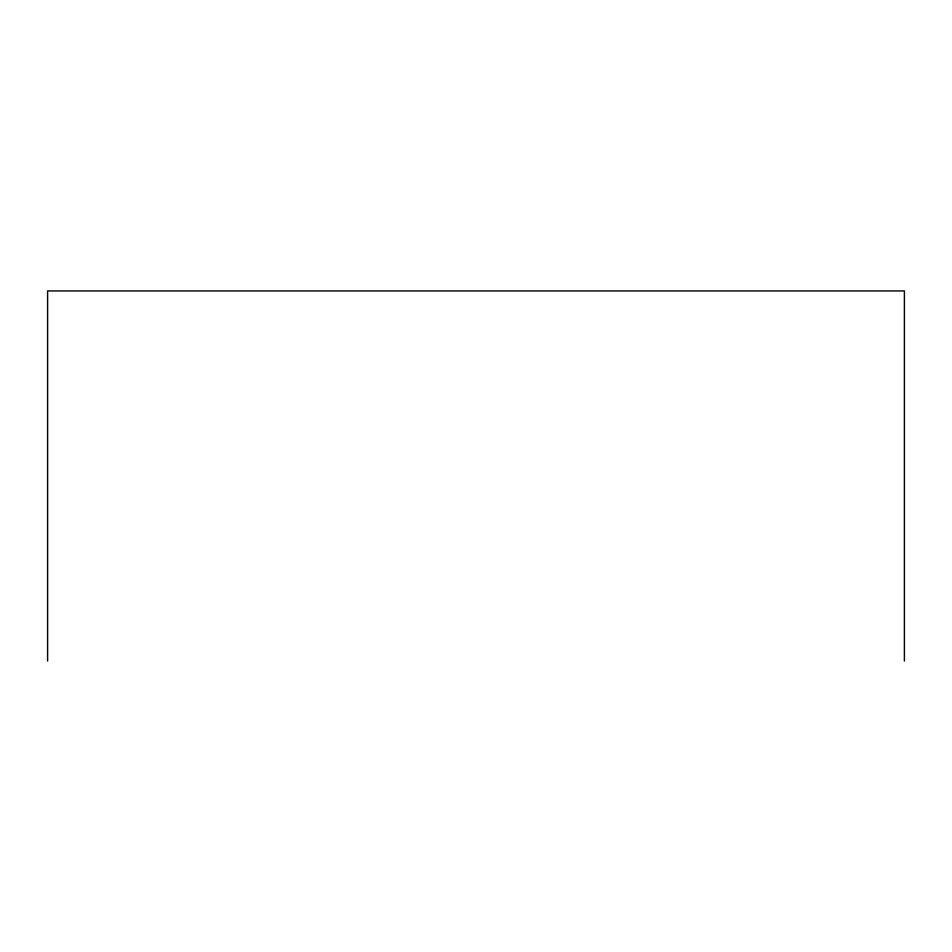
<?xml version="1.0" encoding="UTF-8"?>
<svg xmlns="http://www.w3.org/2000/svg" width="952" height="952" viewBox="0 0 952 952"><rect width="100%" height="100%" fill="white"/><g stroke="black" fill="none" stroke-linecap="round" stroke-linejoin="round"><path stroke-width="1.43" d="M904.4 661.057L904.4 290.943L47.6 290.943L47.6 661.057"/></g></svg>
